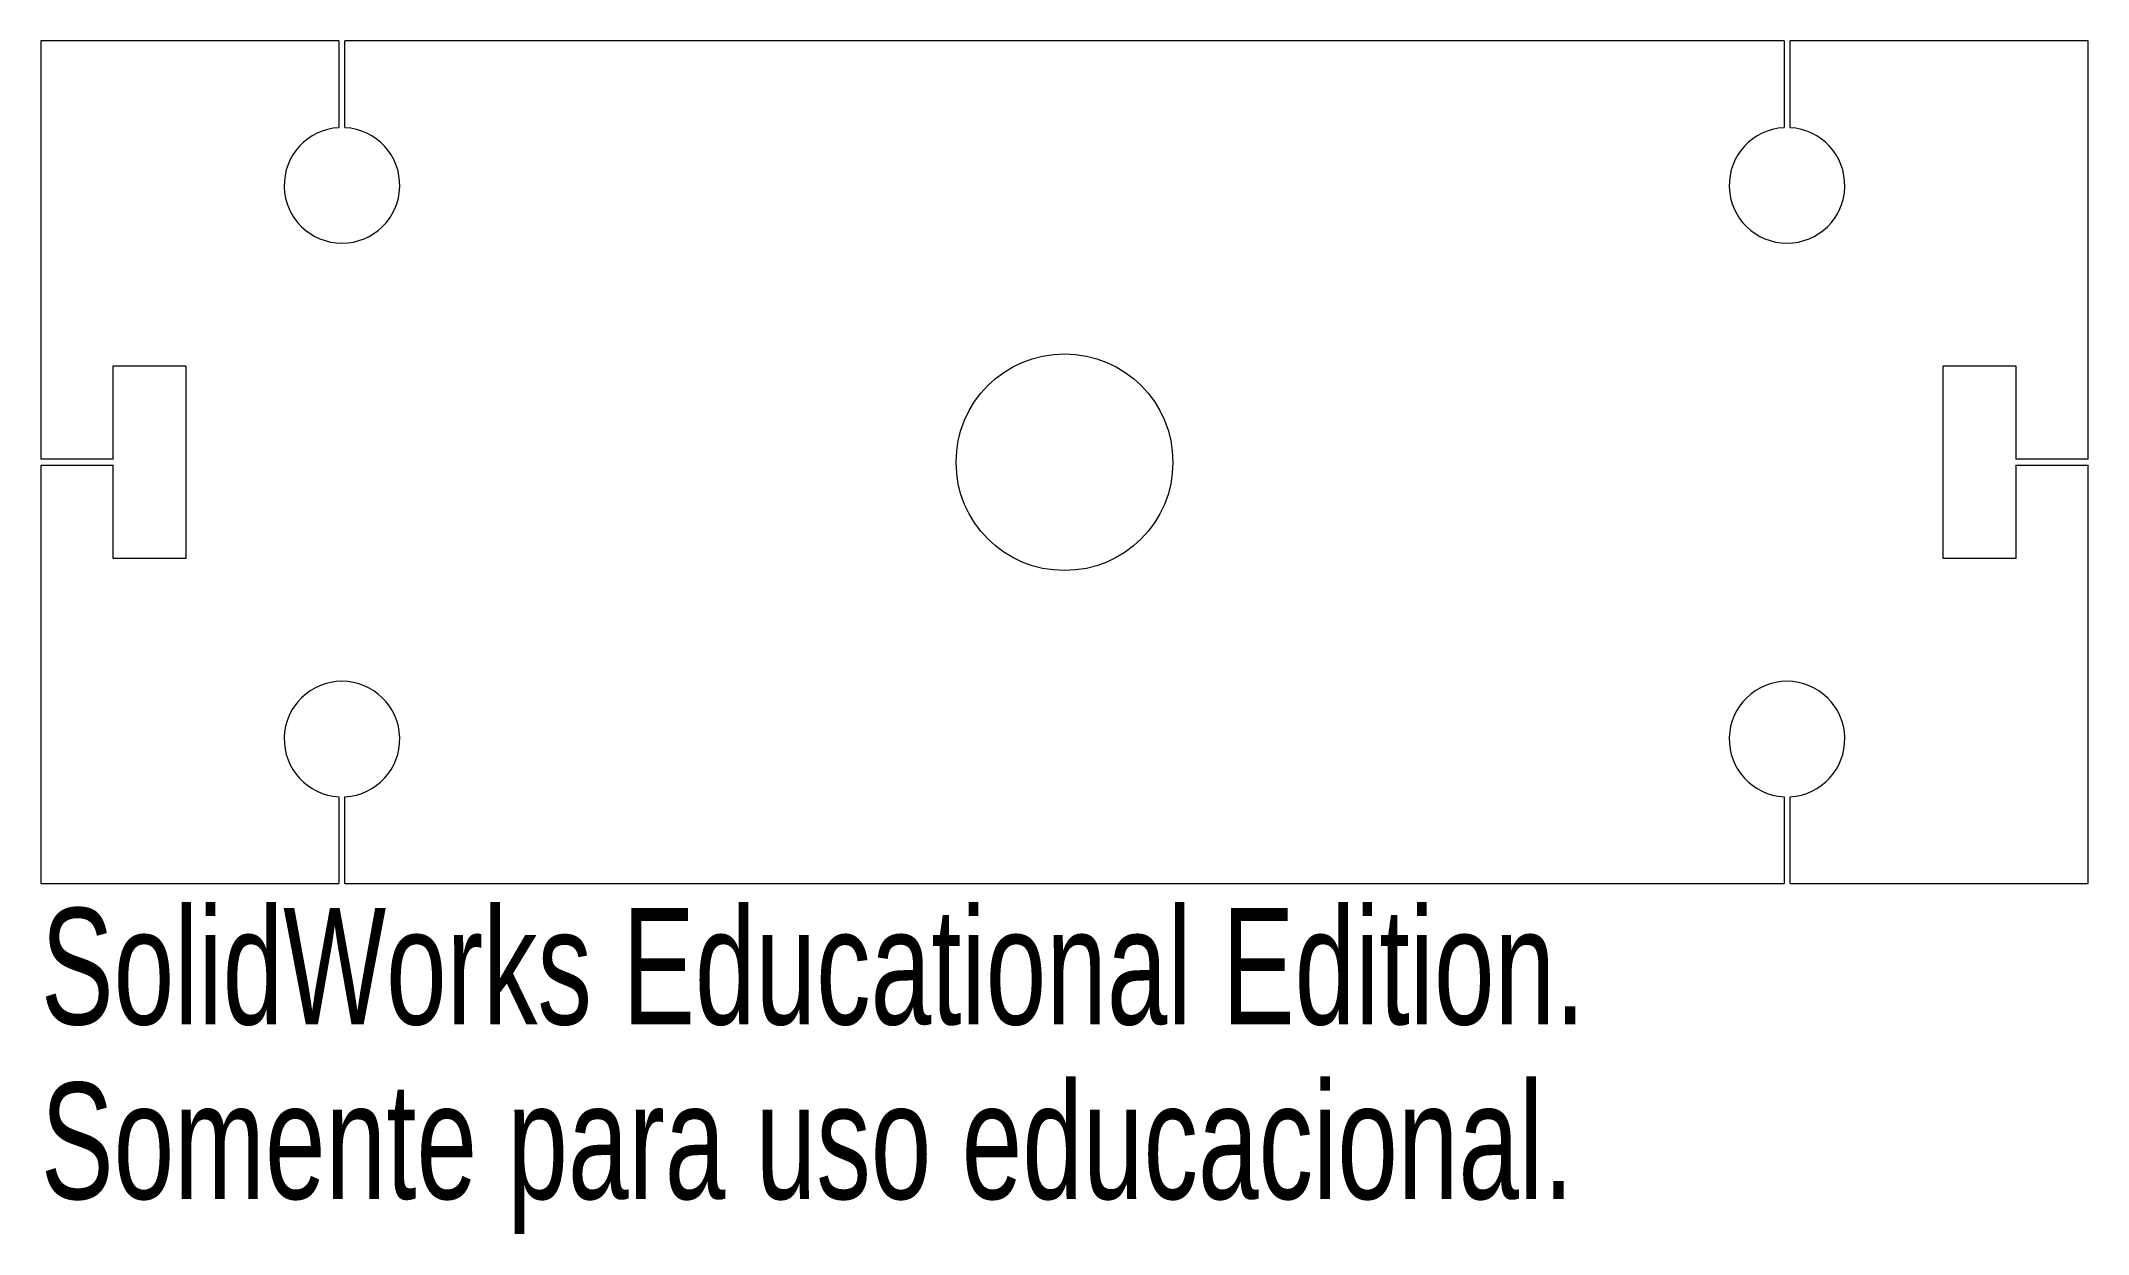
# Model space of a CAD drawing. Header units: millimetres. Extents: x -42.5 to 42.5, y -32.1 to 17.5.
import ezdxf

# ---------------------------------------------------------------- set-up
doc = ezdxf.new("R2010")
doc.units = ezdxf.units.MM
doc.styles.add('SLDTEXTSTYLE0', font='TXT', dxfattribs={"width": 0.7})

msp = doc.modelspace()

# ---------------------------------------------------------------- linework, layer by layer
at = {"color": 7, "linetype": 'Continuous', "lineweight": 15}
for p, q in [((-42.5, 17.5), (-42.5, 0.125)), ((-30.125, 17.5), (-42.5, 17.5)), ((-30.125, 17.5), (-30.125, 13.897)), ((29.875, 17.5), (-29.875, 17.5)), ((-29.875, 13.897), (-29.875, 17.5)), ((29.875, 17.5), (29.875, 13.897)), ((30.125, 13.897), (30.125, 17.5)), ((42.5, 17.5), (30.125, 17.5)), ((42.5, 0.125), (42.5, 17.5)), ((-39.5, 4.003), (-36.49, 4.003)), ((-39.5, 0.125), (-39.5, 4.003)), ((-36.49, 4.003), (-36.49, -4.003)), ((36.49, 4.003), (39.5, 4.003)), ((36.49, -4.003), (36.49, 4.003)), ((39.5, 4.003), (39.5, 0.125)), ((-39.5, 0.125), (-42.5, 0.125)), ((42.5, 0.125), (39.5, 0.125)), ((-42.5, -0.125), (-42.5, -17.5)), ((-42.5, -0.125), (-39.5, -0.125)), ((-39.5, -4.003), (-39.5, -0.125)), ((39.5, -0.125), (39.5, -4.003)), ((39.5, -0.125), (42.5, -0.125)), ((42.5, -17.5), (42.5, -0.125)), ((-36.49, -4.003), (-39.5, -4.003)), ((39.5, -4.003), (36.49, -4.003)), ((-30.125, -13.897), (-30.125, -17.5)), ((-29.875, -17.5), (-29.875, -13.897)), ((29.875, -13.897), (29.875, -17.5)), ((30.125, -17.5), (30.125, -13.897)), ((-42.5, -17.5), (-30.125, -17.5)), ((-29.875, -17.5), (29.875, -17.5)), ((30.125, -17.5), (42.5, -17.5))]:
    msp.add_line(p, q, dxfattribs=at)
msp.add_circle((0, 0), 4.5, dxfattribs=at)
for centre, start, end in [((-30, 11.5), 92.98551, 87.01449), ((30, 11.5), 92.98551, 87.01449), ((-30, -11.5), 272.98551, 267.01449), ((30, -11.5), 272.98551, 267.01449)]:
    msp.add_arc(centre, 2.4, start, end, dxfattribs=at)

# ---------------------------------------------------------------- texts
at = {"color": 7, "linetype": 'Continuous', "char_height": 4.83362, "attachment_point": 1, "style": 'SLDTEXTSTYLE0'}
for s, insert in [('SolidWorks Educational Edition.', (-42.5, -18.52)), ('Somente para uso educacional.', (-42.5, -25.77))]:
    msp.add_mtext(s, dxfattribs=dict(at, insert=insert))

doc.saveas('drawing.dxf')
